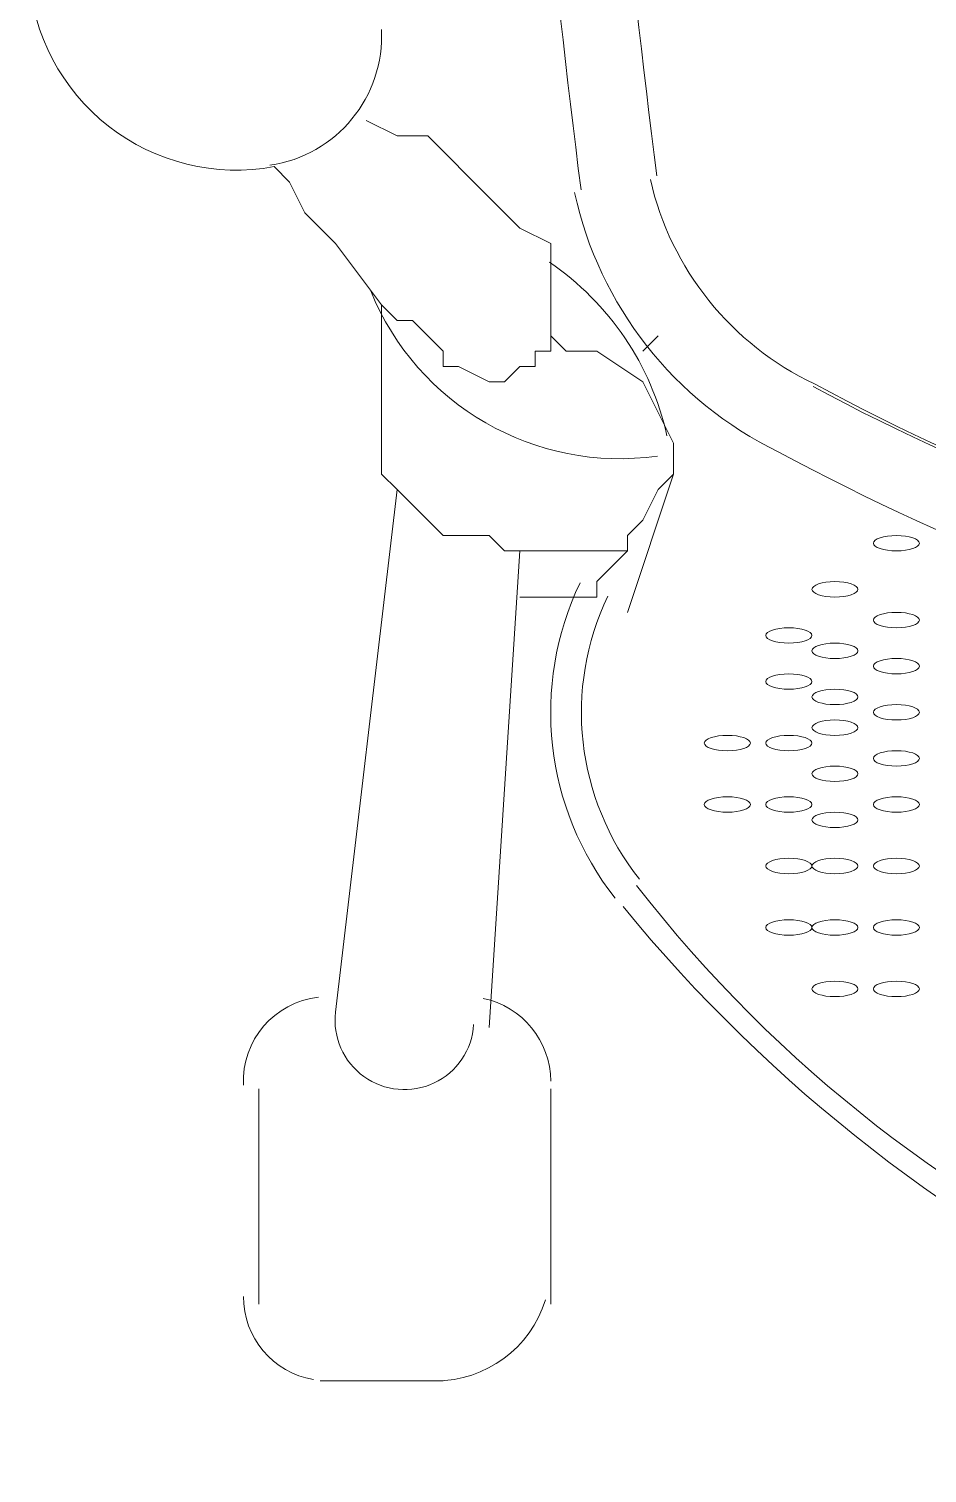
# Model space of a CAD drawing. Header units: metres. Extents: x 29 to 86.9, y -23.2 to 39.7.
# Drawn here: x 74.1973 to 74.3403, y -16.0036 to -15.7738 of the extents above; entities that cross this region are included whole.
import ezdxf

# ---------------------------------------------------------------- set-up
doc = ezdxf.new("R2010")
doc.units = ezdxf.units.M
doc.header["$LTSCALE"] = 100
doc.layers.get('0').update_dxf_attribs({"color": 254})
doc.layers.add('Arqui', color=8, linetype='Continuous', lineweight=0)

# ---------------------------------------------------------------- blocks, each defined once
blk = doc.blocks.new('A$C9582355f')
at = {"layer": 'Arqui'}
for points in [[(45.27077313276556, 7.34625111139394), (45.26343633276559, 7.356033511393889), (45.25854513276562, 7.360924711394091), (45.25609953276552, 7.365815911393838), (45.25365393276553, 7.368261511393939, -0.4491904813085021), (45.2146248224696, 7.398703141850092)], [(45.31354036711758, 7.36622518255399, 0.2302038230438508), (45.33965191603767, 7.333708631690115, 0.06904268617280984), (45.42801259346953, 7.300482245425883, -0.06904268617280984), (45.3394425482216, 7.333269377474153, 0.06904268617280984), (45.42801259346953, 7.300482245425883)], [(45.30147722501357, 7.364141947105963, 0.230532055927267), (45.33390668806163, 7.322902185602288, 0.06904277544358077), (45.42538376911756, 7.288540160522189, 0.03702395519687634), (45.48729457332553, 7.282841301122062)], [(45.2854184234896, 7.231744240687931, -1.027903157959017), (45.26343633276559, 7.233753511393843), (45.27321873276554, 7.316903911394093)], [(45.31133446037353, 7.253904008137852, 0.2538010257354554), (45.50034955296559, 7.170920373601803, 0.2538010257352337), (45.68998460515758, 7.253904008137852)], [(45.30919018274955, 7.250555223602078, 0.2278580694966209), (45.50212297980562, 7.16040018499416, 0.2278580694966865), (45.69457448278155, 7.250555223602078)]]:
    blk.add_lwpolyline(points, format="xyb", dxfattribs=at)
for points in [[(45.29767473276553, 7.341359911394193), (45.29767473276553, 7.343805511393839), (45.29767473276553, 7.348696711394041), (45.29767473276553, 7.351142311394142), (45.29767473276553, 7.356033511393889), (45.29278353276555, 7.35847911139399), (45.28544673276559, 7.365815911393838), (45.28055553276562, 7.37070711139404), (45.27810993276552, 7.373152711394141), (45.27321873276554, 7.373152711394141), (45.26832753276557, 7.375598311394242)], [(45.31234833276557, 7.338914311394092), (45.31479393276555, 7.341359911394193)], [(45.30990273276558, 7.297339111394194), (45.31723953276554, 7.319349511394194)], [(45.28789233276558, 7.231307911394197), (45.29278353276555, 7.307121511394143)], [(45.30990273276558, 7.307121511394143), (45.30745713276559, 7.304675911394042), (45.3050115327656, 7.302230311393942), (45.3050115327656, 7.299784711393841), (45.30256593276562, 7.299784711393841), (45.29767473276553, 7.299784711393841), (45.29278353276555, 7.299784711393841)], [(45.25120833276554, 7.221525511394248), (45.25120833276554, 7.187287111394198)], [(45.29767473276553, 7.187287111394198), (45.29767473276553, 7.221525511394248)], [(45.26099073276561, 7.175059111394148), (45.28055553276562, 7.175059111394148)]]:
    blk.add_lwpolyline(points, dxfattribs=at)
blk.add_lwpolyline([(45.27077313276556, 7.34625111139394), (45.27077313276556, 7.32179511139384), (45.27077313276556, 7.319349511394194), (45.27321873276554, 7.316903911394093), (45.27810993276552, 7.312012711393891), (45.28055553276562, 7.309567111394244), (45.28544673276559, 7.309567111394244), (45.28789233276558, 7.309567111394244), (45.29033793276557, 7.307121511394143), (45.29278353276555, 7.307121511394143), (45.29767473276553, 7.307121511394143), (45.30256593276562, 7.307121511394143), (45.30990273276558, 7.307121511394143), (45.30990273276558, 7.309567111394244), (45.31234833276557, 7.312012711393891), (45.31479393276555, 7.316903911394093), (45.31723953276554, 7.319349511394194), (45.31723953276554, 7.32179511139384), (45.31723953276554, 7.324240711393941), (45.31479393276555, 7.329131911394143), (45.31234833276557, 7.33402311139389), (45.3050115327656, 7.338914311394092), (45.30012033276552, 7.338914311394092), (45.29767473276553, 7.341359911394193), (45.29767473276553, 7.338914311394092), (45.29522913276554, 7.338914311394092), (45.29522913276554, 7.336468711393991), (45.29278353276555, 7.336468711393991), (45.29033793276557, 7.33402311139389), (45.28789233276558, 7.33402311139389), (45.28300113276561, 7.336468711393991), (45.28055553276562, 7.336468711393991), (45.28055553276562, 7.338914311394092), (45.27810993276552, 7.341359911394193), (45.27566433276553, 7.343805511393839), (45.27321873276554, 7.343805511393839)], close=True, dxfattribs=at)
for centre, radius, start, end in [((47.14287716737687, 7.596925139991981), 1.854984880257781, 180.4119885083787, 187.1960562896046), ((47.14286634904755, 7.596924995796599), 1.842746069769001, 180.4229731920604, 187.1741220968234), ((45.24998555279973, 7.389049091453671), 0.02078757141514481, 278.3440476728086, 2.889462681459185), ((45.27199598649571, 7.31568114078209), 0.04524353822635269, 12.43650084566841, 55.6787389217747), ((45.30867995401178, 7.364593122325459), 0.04279801544097842, 202.1154694372731, 278.0474508714873), ((45.34536390402587, 7.281442697629245), 0.04768917459666634, 154.4128100539513, 218.3422815542411), ((45.34536394668106, 7.281442692659311), 0.04279800939919654, 154.4128314600161, 218.3422611863776), ((45.26221352943531, 7.222748321568815), 0.01345079319574953, 96.3006312806914, 182.6038360234235), ((45.28422394730882, 7.222748313812644), 0.01345078545669431, 359.9999896983591, 78.42598257993123), ((45.26221355100625, 7.188509914025872), 0.01345081824069386, 180.0000112107817, 260.1231991208836), ((45.27933272332842, 7.193401115788674), 0.01834200439448418, 270.0000294792136, 342.696561704828)]:
    blk.add_arc(centre, radius, start, end, dxfattribs=at)
for points in [[(45.35270073276553, 7.309567111394244), (45.35067472435759, 7.309567111394244), (45.3490323327656, 7.309019639378221), (45.3490323327656, 7.308344311394194)], [(45.3490323327656, 7.308344311394194), (45.3490323327656, 7.307668983410167), (45.35067472435759, 7.307121511394143), (45.35270073276553, 7.307121511394143)], [(45.35636913276556, 7.308344311394194), (45.35636913276556, 7.309019639378221), (45.35472674117358, 7.309567111394244), (45.35270073276553, 7.309567111394244)], [(45.35270073276553, 7.307121511394143), (45.35472674117358, 7.307121511394143), (45.35636913276556, 7.307668983410167), (45.35636913276556, 7.308344311394194)], [(45.34291833276558, 7.302230311393942), (45.34089232435753, 7.302230311393942), (45.33924993276554, 7.301682839377918), (45.33924993276554, 7.301007511393891)], [(45.33924993276554, 7.301007511393891), (45.33924993276554, 7.300332183409864), (45.34089232435753, 7.299784711393841), (45.34291833276558, 7.299784711393841)], [(45.34658673276562, 7.301007511393891), (45.34658673276562, 7.301682839377918), (45.34494434117352, 7.302230311393942), (45.34291833276558, 7.302230311393942)], [(45.34291833276558, 7.299784711393841), (45.34494434117352, 7.299784711393841), (45.34658673276562, 7.300332183409864), (45.34658673276562, 7.301007511393891)], [(45.35270073276553, 7.297339111394194), (45.35067472435759, 7.297339111394194), (45.3490323327656, 7.296791639378171), (45.3490323327656, 7.296116311394144)], [(45.35636913276556, 7.296116311394144), (45.35636913276556, 7.296791639378171), (45.35472674117358, 7.297339111394194), (45.35270073276553, 7.297339111394194)], [(45.33558153276562, 7.294893511394093), (45.33355552435756, 7.294893511394093), (45.33191313276558, 7.29434603937807), (45.33191313276558, 7.293670711394043)], [(45.33924993276554, 7.293670711394043), (45.33924993276554, 7.29434603937807), (45.33760754117355, 7.294893511394093), (45.33558153276562, 7.294893511394093)], [(45.3490323327656, 7.296116311394144), (45.3490323327656, 7.295440983410117), (45.35067472435759, 7.294893511394093), (45.35270073276553, 7.294893511394093)], [(45.35270073276553, 7.294893511394093), (45.35472674117358, 7.294893511394093), (45.35636913276556, 7.295440983410117), (45.35636913276556, 7.296116311394144)], [(45.33191313276558, 7.293670711394043), (45.33191313276558, 7.292995383410016), (45.33355552435756, 7.292447911393992), (45.33558153276562, 7.292447911393992)], [(45.33558153276562, 7.292447911393992), (45.33760754117355, 7.292447911393992), (45.33924993276554, 7.292995383410016), (45.33924993276554, 7.293670711394043)], [(45.34291833276558, 7.292447911393992), (45.34089232435753, 7.292447911393992), (45.33924993276554, 7.291900439377969), (45.33924993276554, 7.291225111393942)], [(45.34658673276562, 7.291225111393942), (45.34658673276562, 7.291900439377969), (45.34494434117352, 7.292447911393992), (45.34291833276558, 7.292447911393992)], [(45.33924993276554, 7.291225111393942), (45.33924993276554, 7.290549783409915), (45.34089232435753, 7.290002311393891), (45.34291833276558, 7.290002311393891)], [(45.34291833276558, 7.290002311393891), (45.34494434117352, 7.290002311393891), (45.34658673276562, 7.290549783409915), (45.34658673276562, 7.291225111393942)], [(45.35270073276553, 7.290002311393891), (45.35067472435759, 7.290002311393891), (45.3490323327656, 7.289454839377868), (45.3490323327656, 7.288779511393841)], [(45.35636913276556, 7.288779511393841), (45.35636913276556, 7.289454839377868), (45.35472674117358, 7.290002311393891), (45.35270073276553, 7.290002311393891)], [(45.33558153276562, 7.287556711394245), (45.33355552435756, 7.287556711394245), (45.33191313276558, 7.287009239378222), (45.33191313276558, 7.286333911394195)], [(45.33924993276554, 7.286333911394195), (45.33924993276554, 7.287009239378222), (45.33760754117355, 7.287556711394245), (45.33558153276562, 7.287556711394245)], [(45.3490323327656, 7.288779511393841), (45.3490323327656, 7.288104183409814), (45.35067472435759, 7.287556711394245), (45.35270073276553, 7.287556711394245)], [(45.35270073276553, 7.287556711394245), (45.35472674117358, 7.287556711394245), (45.35636913276556, 7.288104183409814), (45.35636913276556, 7.288779511393841)], [(45.33191313276558, 7.286333911394195), (45.33191313276558, 7.285658583410168), (45.33355552435756, 7.285111111394144), (45.33558153276562, 7.285111111394144)], [(45.33558153276562, 7.285111111394144), (45.33760754117355, 7.285111111394144), (45.33924993276554, 7.285658583410168), (45.33924993276554, 7.286333911394195)], [(45.34291833276558, 7.285111111394144), (45.34089232435753, 7.285111111394144), (45.33924993276554, 7.284563639378121), (45.33924993276554, 7.283888311394094)], [(45.34658673276562, 7.283888311394094), (45.34658673276562, 7.284563639378121), (45.34494434117352, 7.285111111394144), (45.34291833276558, 7.285111111394144)], [(45.33924993276554, 7.283888311394094), (45.33924993276554, 7.283212983410067), (45.34089232435753, 7.282665511394043), (45.34291833276558, 7.282665511394043)], [(45.34291833276558, 7.282665511394043), (45.34494434117352, 7.282665511394043), (45.34658673276562, 7.283212983410067), (45.34658673276562, 7.283888311394094)], [(45.35270073276553, 7.282665511394043), (45.35067472435759, 7.282665511394043), (45.3490323327656, 7.28211803937802), (45.3490323327656, 7.281442711393993)], [(45.35636913276556, 7.281442711393993), (45.35636913276556, 7.28211803937802), (45.35472674117358, 7.282665511394043), (45.35270073276553, 7.282665511394043)], [(45.34291833276558, 7.280219911393942), (45.34089232435753, 7.280219911393942), (45.33924993276554, 7.279672439377919), (45.33924993276554, 7.278997111393892)], [(45.34658673276562, 7.278997111393892), (45.34658673276562, 7.279672439377919), (45.34494434117352, 7.280219911393942), (45.34291833276558, 7.280219911393942)], [(45.3490323327656, 7.281442711393993), (45.3490323327656, 7.280767383409966), (45.35067472435759, 7.280219911393942), (45.35270073276553, 7.280219911393942)], [(45.35270073276553, 7.280219911393942), (45.35472674117358, 7.280219911393942), (45.35636913276556, 7.280767383409966), (45.35636913276556, 7.281442711393993)], [(45.32579913276555, 7.277774311393841), (45.32377312435761, 7.277774311393841), (45.32213073276552, 7.277226839377818), (45.32213073276552, 7.276551511394246)], [(45.32946753276559, 7.276551511394246), (45.32946753276559, 7.277226839377818), (45.32782514117361, 7.277774311393841), (45.32579913276555, 7.277774311393841)], [(45.33558153276562, 7.277774311393841), (45.33355552435756, 7.277774311393841), (45.33191313276558, 7.277226839377818), (45.33191313276558, 7.276551511394246)], [(45.33924993276554, 7.276551511394246), (45.33924993276554, 7.277226839377818), (45.33760754117355, 7.277774311393841), (45.33558153276562, 7.277774311393841)], [(45.33924993276554, 7.278997111393892), (45.33924993276554, 7.278321783409865), (45.34089232435753, 7.277774311393841), (45.34291833276558, 7.277774311393841)], [(45.34291833276558, 7.277774311393841), (45.34494434117352, 7.277774311393841), (45.34658673276562, 7.278321783409865), (45.34658673276562, 7.278997111393892)], [(45.32213073276552, 7.276551511394246), (45.32213073276552, 7.275876183410219), (45.32377312435761, 7.275328711394195), (45.32579913276555, 7.275328711394195)], [(45.32579913276555, 7.275328711394195), (45.32782514117361, 7.275328711394195), (45.32946753276559, 7.275876183410219), (45.32946753276559, 7.276551511394246)], [(45.33191313276558, 7.276551511394246), (45.33191313276558, 7.275876183410219), (45.33355552435756, 7.275328711394195), (45.33558153276562, 7.275328711394195)], [(45.33558153276562, 7.275328711394195), (45.33760754117355, 7.275328711394195), (45.33924993276554, 7.275876183410219), (45.33924993276554, 7.276551511394246)], [(45.35270073276553, 7.275328711394195), (45.35067472435759, 7.275328711394195), (45.3490323327656, 7.274781239378171), (45.3490323327656, 7.274105911394145)], [(45.3490323327656, 7.274105911394145), (45.3490323327656, 7.273430583410118), (45.35067472435759, 7.272883111394094), (45.35270073276553, 7.272883111394094)], [(45.35636913276556, 7.274105911394145), (45.35636913276556, 7.274781239378171), (45.35472674117358, 7.275328711394195), (45.35270073276553, 7.275328711394195)], [(45.35270073276553, 7.272883111394094), (45.35472674117358, 7.272883111394094), (45.35636913276556, 7.273430583410118), (45.35636913276556, 7.274105911394145)], [(45.34291833276558, 7.272883111394094), (45.34089232435753, 7.272883111394094), (45.33924993276554, 7.27233563937807), (45.33924993276554, 7.271660311394044)], [(45.33924993276554, 7.271660311394044), (45.33924993276554, 7.270984983410017), (45.34089232435753, 7.270437511393993), (45.34291833276558, 7.270437511393993)], [(45.34658673276562, 7.271660311394044), (45.34658673276562, 7.27233563937807), (45.34494434117352, 7.272883111394094), (45.34291833276558, 7.272883111394094)], [(45.34291833276558, 7.270437511393993), (45.34494434117352, 7.270437511393993), (45.34658673276562, 7.270984983410017), (45.34658673276562, 7.271660311394044)], [(45.32579913276555, 7.267991911393892), (45.32377312435761, 7.267991911393892), (45.32213073276552, 7.267444439377869), (45.32213073276552, 7.266769111393842)], [(45.32213073276552, 7.266769111393842), (45.32213073276552, 7.266093783409815), (45.32377312435761, 7.265546311394246), (45.32579913276555, 7.265546311394246)], [(45.32946753276559, 7.266769111393842), (45.32946753276559, 7.267444439377869), (45.32782514117361, 7.267991911393892), (45.32579913276555, 7.267991911393892)], [(45.32579913276555, 7.265546311394246), (45.32782514117361, 7.265546311394246), (45.32946753276559, 7.266093783409815), (45.32946753276559, 7.266769111393842)], [(45.33558153276562, 7.267991911393892), (45.33355552435756, 7.267991911393892), (45.33191313276558, 7.267444439377869), (45.33191313276558, 7.266769111393842)], [(45.33191313276558, 7.266769111393842), (45.33191313276558, 7.266093783409815), (45.33355552435756, 7.265546311394246), (45.33558153276562, 7.265546311394246)], [(45.33924993276554, 7.266769111393842), (45.33924993276554, 7.267444439377869), (45.33760754117355, 7.267991911393892), (45.33558153276562, 7.267991911393892)], [(45.33558153276562, 7.265546311394246), (45.33760754117355, 7.265546311394246), (45.33924993276554, 7.266093783409815), (45.33924993276554, 7.266769111393842)], [(45.35270073276553, 7.267991911393892), (45.35067472435759, 7.267991911393892), (45.3490323327656, 7.267444439377869), (45.3490323327656, 7.266769111393842)], [(45.3490323327656, 7.266769111393842), (45.3490323327656, 7.266093783409815), (45.35067472435759, 7.265546311394246), (45.35270073276553, 7.265546311394246)], [(45.35636913276556, 7.266769111393842), (45.35636913276556, 7.267444439377869), (45.35472674117358, 7.267991911393892), (45.35270073276553, 7.267991911393892)], [(45.35270073276553, 7.265546311394246), (45.35472674117358, 7.265546311394246), (45.35636913276556, 7.266093783409815), (45.35636913276556, 7.266769111393842)], [(45.34291833276558, 7.265546311394246), (45.34089232435753, 7.265546311394246), (45.33924993276554, 7.264998839378222), (45.33924993276554, 7.264323511394196)], [(45.33924993276554, 7.264323511394196), (45.33924993276554, 7.263648183410169), (45.34089232435753, 7.263100711394145), (45.34291833276558, 7.263100711394145)], [(45.34658673276562, 7.264323511394196), (45.34658673276562, 7.264998839378222), (45.34494434117352, 7.265546311394246), (45.34291833276558, 7.265546311394246)], [(45.34291833276558, 7.263100711394145), (45.34494434117352, 7.263100711394145), (45.34658673276562, 7.263648183410169), (45.34658673276562, 7.264323511394196)], [(45.33558153276562, 7.258209511393943), (45.33355552435756, 7.258209511393943), (45.33191313276558, 7.257662039377919), (45.33191313276558, 7.256986711393893)], [(45.33924993276554, 7.256986711393893), (45.33924993276554, 7.257662039377919), (45.33760754117355, 7.258209511393943), (45.33558153276562, 7.258209511393943)], [(45.34291833276558, 7.258209511393943), (45.34089232435753, 7.258209511393943), (45.33924993276554, 7.257662039377919), (45.33924993276554, 7.256986711393893)], [(45.34658673276562, 7.256986711393893), (45.34658673276562, 7.257662039377919), (45.34494434117352, 7.258209511393943), (45.34291833276558, 7.258209511393943)], [(45.35270073276553, 7.258209511393943), (45.35067472435759, 7.258209511393943), (45.3490323327656, 7.257662039377919), (45.3490323327656, 7.256986711393893)], [(45.35636913276556, 7.256986711393893), (45.35636913276556, 7.257662039377919), (45.35472674117358, 7.258209511393943), (45.35270073276553, 7.258209511393943)], [(45.33191313276558, 7.256986711393893), (45.33191313276558, 7.256311383409866), (45.33355552435756, 7.255763911393842), (45.33558153276562, 7.255763911393842)], [(45.33558153276562, 7.255763911393842), (45.33760754117355, 7.255763911393842), (45.33924993276554, 7.256311383409866), (45.33924993276554, 7.256986711393893)], [(45.33924993276554, 7.256986711393893), (45.33924993276554, 7.256311383409866), (45.34089232435753, 7.255763911393842), (45.34291833276558, 7.255763911393842)], [(45.34291833276558, 7.255763911393842), (45.34494434117352, 7.255763911393842), (45.34658673276562, 7.256311383409866), (45.34658673276562, 7.256986711393893)], [(45.3490323327656, 7.256986711393893), (45.3490323327656, 7.256311383409866), (45.35067472435759, 7.255763911393842), (45.35270073276553, 7.255763911393842)], [(45.35270073276553, 7.255763911393842), (45.35472674117358, 7.255763911393842), (45.35636913276556, 7.256311383409866), (45.35636913276556, 7.256986711393893)], [(45.33558153276562, 7.248427111393994), (45.33355552435756, 7.248427111393994), (45.33191313276558, 7.24787963937797), (45.33191313276558, 7.247204311393943)], [(45.33924993276554, 7.247204311393943), (45.33924993276554, 7.24787963937797), (45.33760754117355, 7.248427111393994), (45.33558153276562, 7.248427111393994)], [(45.34291833276558, 7.248427111393994), (45.34089232435753, 7.248427111393994), (45.33924993276554, 7.24787963937797), (45.33924993276554, 7.247204311393943)], [(45.34658673276562, 7.247204311393943), (45.34658673276562, 7.24787963937797), (45.34494434117352, 7.248427111393994), (45.34291833276558, 7.248427111393994)], [(45.35270073276553, 7.248427111393994), (45.35067472435759, 7.248427111393994), (45.3490323327656, 7.24787963937797), (45.3490323327656, 7.247204311393943)], [(45.35636913276556, 7.247204311393943), (45.35636913276556, 7.24787963937797), (45.35472674117358, 7.248427111393994), (45.35270073276553, 7.248427111393994)], [(45.33191313276558, 7.247204311393943), (45.33191313276558, 7.246528983409917), (45.33355552435756, 7.245981511393893), (45.33558153276562, 7.245981511393893)], [(45.33558153276562, 7.245981511393893), (45.33760754117355, 7.245981511393893), (45.33924993276554, 7.246528983409917), (45.33924993276554, 7.247204311393943)], [(45.33924993276554, 7.247204311393943), (45.33924993276554, 7.246528983409917), (45.34089232435753, 7.245981511393893), (45.34291833276558, 7.245981511393893)], [(45.34291833276558, 7.245981511393893), (45.34494434117352, 7.245981511393893), (45.34658673276562, 7.246528983409917), (45.34658673276562, 7.247204311393943)], [(45.3490323327656, 7.247204311393943), (45.3490323327656, 7.246528983409917), (45.35067472435759, 7.245981511393893), (45.35270073276553, 7.245981511393893)], [(45.35270073276553, 7.245981511393893), (45.35472674117358, 7.245981511393893), (45.35636913276556, 7.246528983409917), (45.35636913276556, 7.247204311393943)], [(45.34291833276558, 7.238644711394045), (45.34089232435753, 7.238644711394045), (45.33924993276554, 7.238097239378021), (45.33924993276554, 7.237421911393994)], [(45.33924993276554, 7.237421911393994), (45.33924993276554, 7.236746583409968), (45.34089232435753, 7.236199111393944), (45.34291833276558, 7.236199111393944)], [(45.34658673276562, 7.237421911393994), (45.34658673276562, 7.238097239378021), (45.34494434117352, 7.238644711394045), (45.34291833276558, 7.238644711394045)], [(45.34291833276558, 7.236199111393944), (45.34494434117352, 7.236199111393944), (45.34658673276562, 7.236746583409968), (45.34658673276562, 7.237421911393994)], [(45.35270073276553, 7.238644711394045), (45.35067472435759, 7.238644711394045), (45.3490323327656, 7.238097239378021), (45.3490323327656, 7.237421911393994)], [(45.3490323327656, 7.237421911393994), (45.3490323327656, 7.236746583409968), (45.35067472435759, 7.236199111393944), (45.35270073276553, 7.236199111393944)], [(45.35636913276556, 7.237421911393994), (45.35636913276556, 7.238097239378021), (45.35472674117358, 7.238644711394045), (45.35270073276553, 7.238644711394045)], [(45.35270073276553, 7.236199111393944), (45.35472674117358, 7.236199111393944), (45.35636913276556, 7.236746583409968), (45.35636913276556, 7.237421911393994)]]:
    blk.add_open_spline(points, degree=3, dxfattribs=at)

msp = doc.modelspace()

# ---------------------------------------------------------------- block references
msp.add_blockref('A$C9582355f', (28.98266172889876, -23.16396569870889))

doc.saveas('drawing.dxf')
